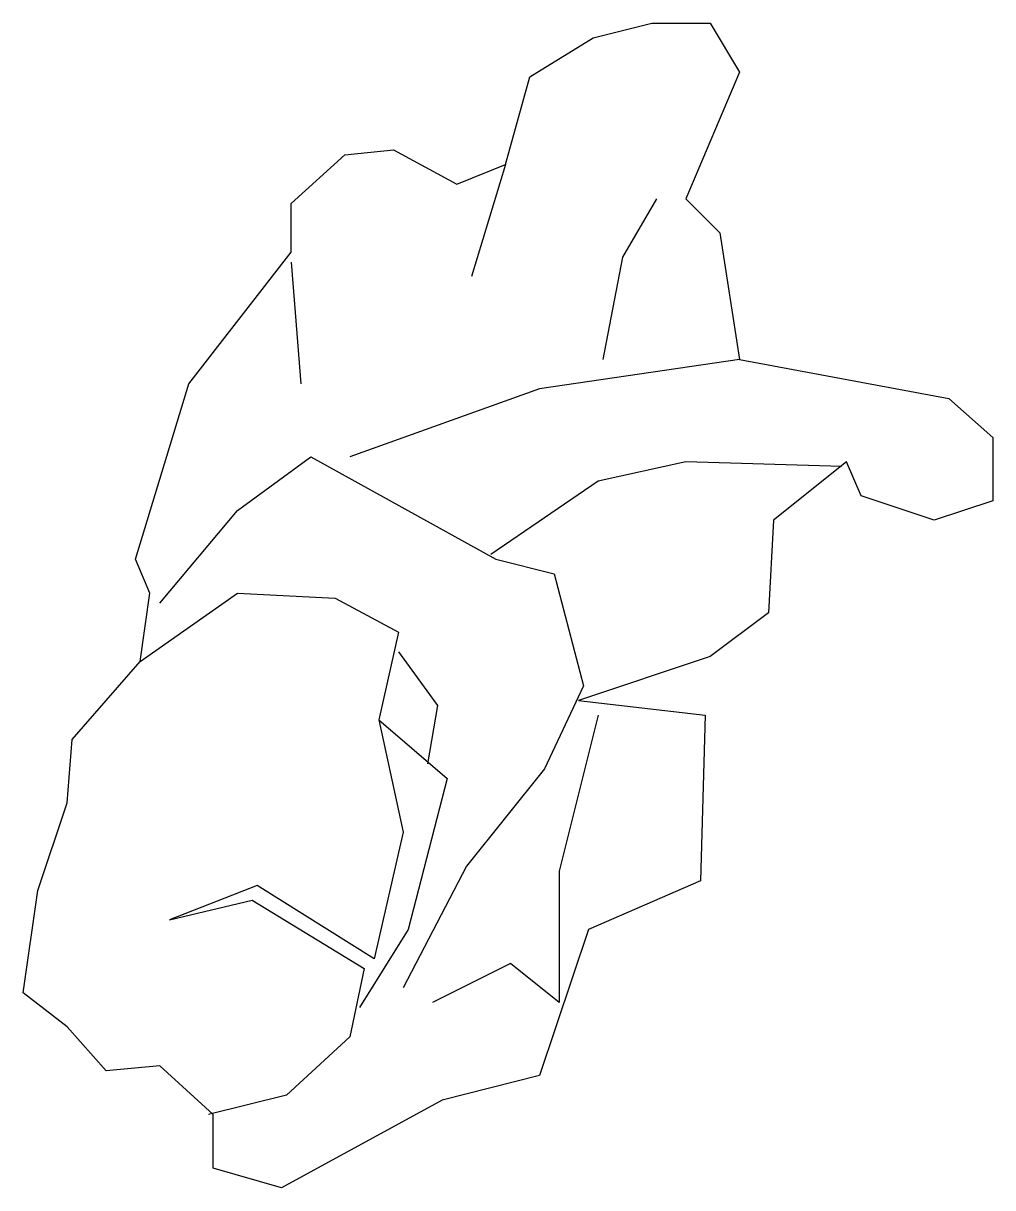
# Model space of a CAD drawing. Extents: x 130.337 to 130.937, y 55.911 to 56.632.
import ezdxf

# ---------------------------------------------------------------- set-up
doc = ezdxf.new("R2010")
doc.units = 0
doc.layers.get('0').update_dxf_attribs({"linetype": 'CONTINUOUS'})

msp = doc.modelspace()

# ---------------------------------------------------------------- linework, layer by layer
msp.add_lwpolyline([(130.40916, 56.23678), (130.41519, 56.27907), (130.40614, 56.30021), (130.43934, 56.40894), (130.50272, 56.49049), (130.50272, 56.52069), (130.53592, 56.5509), (130.5661, 56.55392), (130.60534, 56.53278), (130.63552, 56.54486), (130.65061, 56.59922), (130.68985, 56.62338), (130.72607, 56.63245), (130.76229, 56.63245), (130.7804, 56.60224), (130.7472, 56.52371), (130.76832, 56.50257), (130.7804, 56.42404), (130.91018, 56.39988), (130.93734, 56.37572), (130.93734, 56.33645), (130.90112, 56.32437), (130.85585, 56.33947), (130.8468, 56.36062), (130.80152, 56.32437), (130.79851, 56.26699), (130.76229, 56.2398), (130.6808, 56.21262), (130.75927, 56.20356), (130.75625, 56.10087), (130.68683, 56.07067), (130.65665, 55.98006), (130.59629, 55.96496), (130.49669, 55.91059), (130.45443, 55.92267), (130.45443, 55.95589), (130.42123, 55.9861), (130.38803, 55.98308), (130.36388, 56.01026), (130.33672, 56.0314), (130.34578, 56.09483), (130.36388, 56.14919), (130.3669, 56.18846)], close=True)
for points in [[(130.63552, 56.54486), (130.6144, 56.47539)], [(130.72909, 56.52371), (130.70796, 56.48747), (130.69589, 56.42404)], [(130.50272, 56.48445), (130.50876, 56.40894)], [(130.7804, 56.42404), (130.65665, 56.40592), (130.53894, 56.36364)], [(130.42123, 56.27303), (130.46952, 56.33041), (130.51479, 56.36364), (130.62949, 56.30021), (130.6657, 56.29115), (130.68381, 56.22168), (130.65967, 56.17034), (130.61138, 56.10993), (130.57214, 56.03442)], [(130.84378, 56.3576), (130.7472, 56.36062), (130.69287, 56.34854), (130.62647, 56.30323)], [(130.40916, 56.23678), (130.46952, 56.27907), (130.52989, 56.27605), (130.56912, 56.25491), (130.55705, 56.20054), (130.57214, 56.13107), (130.55403, 56.05254), (130.48159, 56.09785), (130.42727, 56.07671), (130.47858, 56.08879), (130.54799, 56.0465), (130.53894, 56.00422), (130.4997, 55.96798), (130.45141, 55.95589)], [(130.56912, 56.24282), (130.59327, 56.2096), (130.58723, 56.17336)], [(130.55705, 56.20054), (130.5993, 56.1643), (130.57516, 56.07067), (130.54498, 56.02234)], [(130.69287, 56.20356), (130.66872, 56.10691), (130.66872, 56.02536), (130.63854, 56.04952), (130.59025, 56.02536)]]:
    msp.add_lwpolyline(points)

doc.saveas('drawing.dxf')
